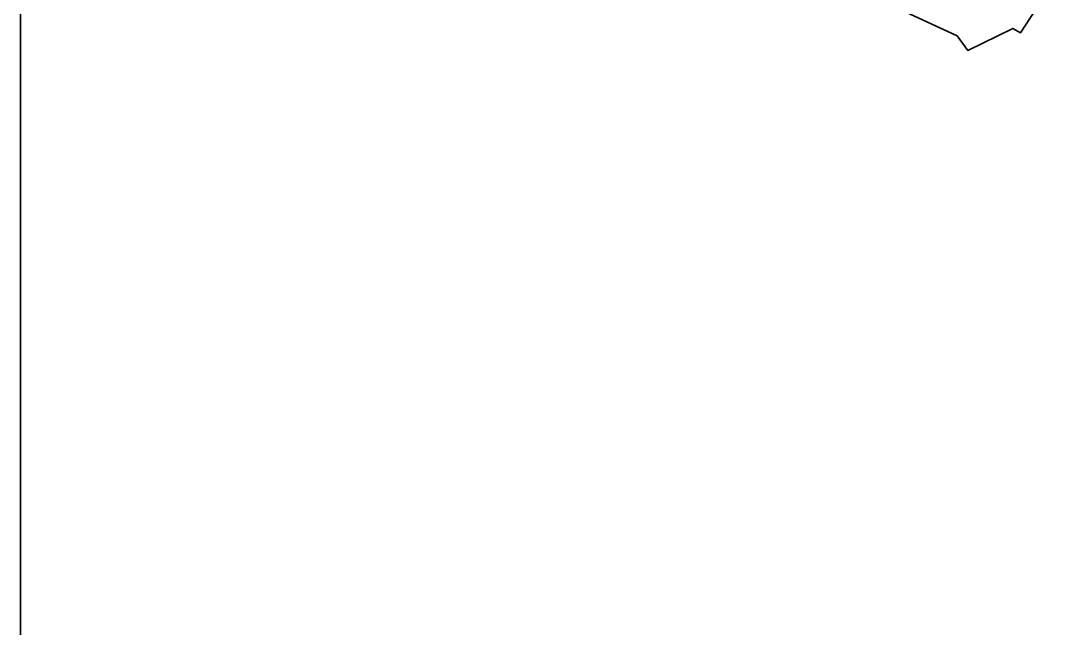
# Model space of a CAD drawing. Header units: inches. Extents: x 5 to 292, y -204 to -7.
# Drawn here: x 4.6 to 88.7, y -154.2 to -104.4 of the extents above; entities that cross this region are included whole.
import ezdxf

# ---------------------------------------------------------------- set-up
doc = ezdxf.new("R2010")
doc.units = ezdxf.units.IN
doc.header["$MEASUREMENT"] = 0
doc.layers.add('Layer 4', color=7, linetype='Continuous')
doc.layers.add('MapBelgium', color=7, linetype='Continuous')

# ---------------------------------------------------------------- blocks, each defined once
blk = doc.blocks.new('block 2')
at = {"layer": 'MapBelgium', "color": 250, "lineweight": 35, "true_color": 0x231f20}
blk.add_lwpolyline([(88.056, -102.901), (86.407, -105.423), (85.788, -105.055), (82.114, -106.869), (81.235, -105.662), (77.027, -103.737)], dxfattribs=at)

msp = doc.modelspace()

# ---------------------------------------------------------------- linework, layer by layer
at = {"layer": 'Layer 4', "color": 250, "lineweight": 35, "true_color": 0x231f20}
msp.add_open_spline([(288.219, -203.906), (288.219, -203.906), (8.819, -203.906), (8.819, -203.906), (6.491, -203.906), (4.586, -202.001), (4.586, -199.672), (4.586, -199.672), (4.586, -11.642), (4.586, -11.642), (4.586, -9.313), (6.491, -7.408), (8.819, -7.408), (8.819, -7.408), (288.219, -7.408), (288.219, -7.408), (290.547, -7.408), (292.452, -9.313), (292.452, -11.642), (292.452, -11.642), (292.452, -199.672), (292.452, -199.672), (292.452, -202.001), (290.547, -203.906), (288.219, -203.906)], degree=3, knots=[0, 0, 0, 0, 1, 1, 1, 2, 2, 2, 3, 3, 3, 4, 4, 4, 5, 5, 5, 6, 6, 6, 7, 7, 7, 8, 8, 8, 8], dxfattribs=at)

# ---------------------------------------------------------------- block references
at = {"layer": 'MapBelgium'}
msp.add_blockref('block 2', (0, 0), dxfattribs=at)

doc.saveas('drawing.dxf')
